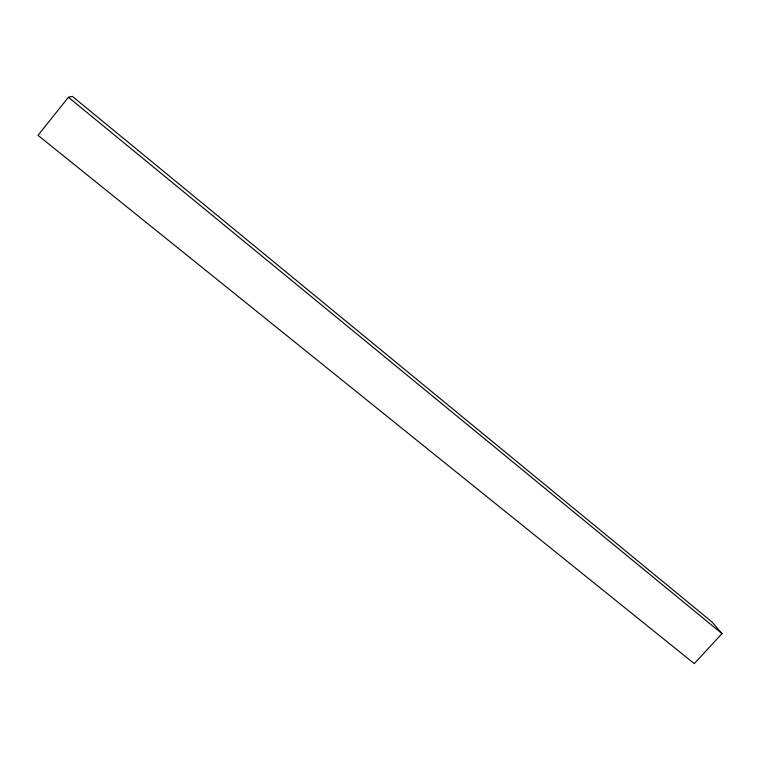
<?xml version="1.0" encoding="UTF-8"?>
<svg xmlns="http://www.w3.org/2000/svg" width="760" height="760" viewBox="0 0 760 760"><rect width="100%" height="100%" fill="white"/><g stroke="black" fill="none" stroke-linecap="round" stroke-linejoin="round"><path stroke-width="1.14" d="M68.419 97.261L38 135.327L694.269 663.632L722 633.621L711.949 621.917L72.352 96.368L68.419 97.261L722 633.621"/></g></svg>
